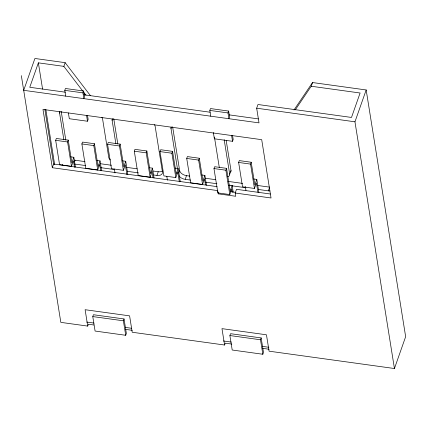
<?xml version="1.0" encoding="UTF-8"?>
<svg xmlns="http://www.w3.org/2000/svg" width="427" height="427" viewBox="0 0 427 427"><rect width="100%" height="100%" fill="white"/><g stroke="black" fill="none" stroke-linecap="round" stroke-linejoin="round"><path stroke-width="0.64" d="M82.769 91.052L63.847 66.366L38.371 62.844L29.767 87.279L65.438 92.216M63.847 66.366L65.15 62.662L34.913 58.478L23.698 90.321L259.018 122.875L256.67 108.207L257.972 104.508L351.496 117.446L360.105 93.006L311.235 86.243L295.292 109.84M65.694 96.134L64.771 90.348L65.422 88.496L83.607 91.01L84.53 96.796L83.879 98.648L82.95 92.862L83.607 91.01M63.874 139.896L59.588 113.102L60.026 111.869M74.485 167.325L73.433 160.755L71.48 166.311L59.566 164.662L55.67 140.312L56.321 138.465L68.235 140.109L71.869 162.836L73.828 157.28L70.69 156.848M270.382 194.007L236.505 189.321L235.202 193.02L235.72 196.265L218.229 193.847L217.711 190.602L52.307 167.72L53.61 164.016L44.91 109.654M71.48 166.311L67.583 141.961L68.235 140.109M68.384 112.941L69.313 118.727L87.492 121.241L88.143 119.389L87.53 115.536M74.442 162.079L75.093 160.232L84.989 161.598M100.591 170.293L99.646 164.379L97.692 169.935L85.774 168.286L81.883 143.942L82.534 142.09L94.447 143.739L98.082 166.461L100.041 160.904L96.902 160.472M97.692 169.935L93.796 145.591L94.447 143.739M115.888 143.83L112.13 120.371L112.568 119.138M126.915 174.611L125.341 164.763L123.382 170.314L111.468 168.665L107.572 144.321L108.223 142.469L120.142 144.118L123.777 166.84L125.73 161.289L122.597 160.851M123.382 170.314L119.485 145.97L120.142 144.118M153.015 177.547L152.071 171.633L150.117 177.189L138.199 175.54L134.302 151.195L134.959 149.343L146.872 150.987L150.507 173.714L152.466 168.158L149.327 167.726M150.117 177.189L146.221 152.839L146.872 150.987M21.35 75.654L60.826 322.369L87.732 326.095L88.384 324.242L93.876 325M92.771 316.572L93.422 314.72L124.043 318.958L126.36 333.434L125.709 335.286L95.088 331.048L92.771 316.572L123.392 320.81L125.709 335.286M179.34 181.865L177.765 172.012L175.807 177.568L163.893 175.919L159.997 151.574L160.648 149.722L172.561 151.371L176.202 174.093L178.155 168.537L175.022 168.105M177.488 169.033L171.003 128.516L171.44 127.283M153.635 174.979L156.933 175.433L158.241 171.729A6.469 3.966 19.4 0 0 162.425 171.099M175.807 177.568L171.91 153.218L172.561 151.371M123.392 320.81L124.043 318.958M178.758 173.026L179.628 170.554L172.62 126.776M205.44 184.795L204.496 178.886L202.537 184.437L190.623 182.793L186.727 158.444L187.378 156.592L199.297 158.241L202.932 180.968L204.885 175.412L201.752 174.979M179.052 175.94A6.469 3.966 19.4 0 0 185.206 179.345L186.508 175.641A6.469 3.966 19.4 0 1 179.628 170.554M210.741 116.197L209.812 110.412L210.468 108.559L228.648 111.073L229.571 116.859L228.92 118.711L227.997 112.925L228.648 111.073M202.537 184.437L198.646 160.093L199.297 158.241M232.272 192.289L231.744 189.006L229.79 194.557L217.877 192.908L213.98 168.564L214.632 166.711L226.545 168.361L230.185 191.082L232.139 185.531L229.005 185.094M213.431 133.005L214.354 138.791L232.539 141.31L233.19 139.458L232.571 135.599M229.79 194.557L225.894 170.213L226.545 168.361M218.229 193.847L218.661 192.614M227.767 176.714A4.969 3.048 19.4 0 0 229.699 174.232L231.002 170.528L226.209 140.552M257.871 192.086L256.397 182.889L254.444 188.446L242.531 186.796L238.634 162.452L239.285 160.6L251.199 162.249L254.839 184.971L256.792 179.415L253.659 178.982M254.444 188.446L250.548 164.101L251.199 162.249M258.452 189.476L268.348 190.848L269.656 187.143L257.775 185.499M311.235 86.243L312.543 82.544L366.174 89.964L405.65 336.679L394.436 368.522L269.079 351.181L266.459 334.795L221.971 328.641L224.597 345.027L132.221 332.249L129.6 315.863L85.112 309.708L87.732 326.095M224.597 345.027L225.248 343.175L231.786 344.077M229.891 335.542L230.543 333.69L261.164 337.928L263.48 352.403L262.829 354.255L232.208 350.017L229.891 335.542L260.507 339.775L262.829 354.255M260.507 339.775L261.164 337.928M394.436 368.522L354.96 121.807L366.174 89.964M294 109.979L312.543 82.544M256.67 108.207L354.96 121.807M64.771 90.348L82.95 92.862M209.812 110.412L227.997 112.925M83.938 94.773L210.116 112.226M229.272 114.879L258.34 118.898M107.572 144.321L119.485 145.97M159.997 151.574L171.91 153.218M238.634 162.452L250.548 164.101M55.67 140.312L67.583 141.961M81.883 143.942L93.796 145.591M134.302 151.195L146.221 152.839M186.727 158.444L198.646 160.093M213.98 168.564L225.894 170.213M100.169 163.696L111.388 165.249M126.563 167.352L137.12 168.809M152.957 171.003L158.241 171.729M186.508 175.641L189.807 176.1M204.987 178.198L215.544 179.66M228.082 181.395L242.6 183.402M74.447 164.021L85.667 165.575M100.847 167.672L114.703 169.594M127.241 171.328L138.46 172.876M185.206 179.345L190.485 180.077M205.659 182.174L216.879 183.727M228.755 185.371L230.078 185.553M232.058 185.825L245.915 187.741M53.61 164.016L217.039 186.626M230.548 191.67L235.731 192.385M235.202 193.02L271.033 197.979L261.703 139.682L42.978 109.424L52.307 167.72M86.697 322.065L93.956 323.068M125.639 327.456L131.58 328.278M223.326 340.965L231.247 342.064M262.269 346.356L268.866 347.268M125.714 329.404L132.221 330.306M262.536 348.331L269.079 349.238M65.15 62.662L90.513 95.755M83.575 92.104L85.992 95.258M256.792 179.415L258.901 192.588M245.328 186.498L245.957 190.437M231.61 135.519L232.539 141.31M232.139 185.531L233.19 192.113M224.175 139.693L229.699 174.232M214.434 137.072L219.334 167.699M204.885 175.412L206.471 185.291M178.155 168.537L180.263 181.71M166.797 176.276L167.427 180.215M152.466 168.158L154.046 178.038M125.73 161.289L127.838 174.456M113.747 118.626L117.815 144.038M114.372 169.023L115.002 172.962M100.041 160.904L101.621 170.784M86.569 115.455L87.492 121.241M73.828 157.28L75.408 167.16M61.205 111.362L65.806 140.115M62.358 164.363L62.572 165.676M38.371 62.844L42.583 89.136M45.838 109.515L54.677 164.731M110.513 159.986A4.969 3.048 19.4 0 1 108.752 157.499L102.603 119.053A6.469 3.966 19.4 0 0 101.872 117.372M171.003 128.516A6.469 3.966 19.4 0 1 171.216 126.963M75.093 160.232A6.469 3.966 19.4 0 1 74.277 160.082M156.933 175.433A6.469 3.966 19.4 0 0 162.463 172.065L155.145 126.323A6.469 3.966 19.4 0 0 154.414 124.641M112.13 120.371A6.469 3.966 19.4 0 1 112.344 118.818M59.588 113.102A6.469 3.966 19.4 0 1 59.801 111.554M231.002 170.528A4.969 3.048 19.4 0 1 230.623 172.065M213.286 132.786A6.469 3.966 19.4 0 1 213.628 133.341M269.933 190.922A6.469 3.966 19.4 0 1 268.348 190.848"/></g></svg>
